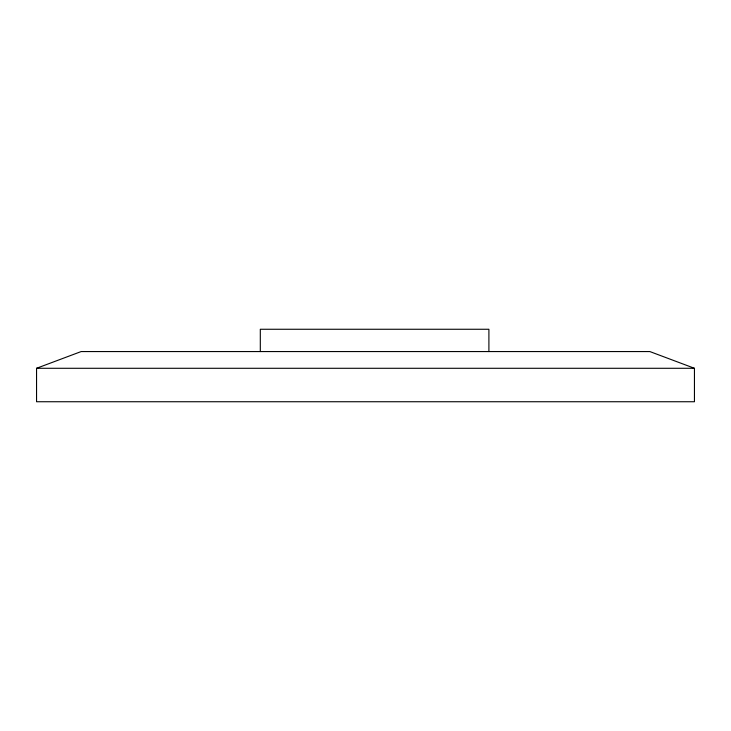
<?xml version="1.0" encoding="UTF-8"?>
<svg xmlns="http://www.w3.org/2000/svg" width="731" height="731" viewBox="0 0 731 731"><rect width="100%" height="100%" fill="white"/><g stroke="black" fill="none" stroke-linecap="round" stroke-linejoin="round"><path stroke-width="1.1" d="M36.55 368.287L81.15 351.565L649.85 351.565L694.45 368.287L694.45 401.739L36.55 401.739L36.55 368.287L694.45 368.287M488.902 351.565L488.902 329.261L260.309 329.261L260.309 351.565"/></g></svg>
